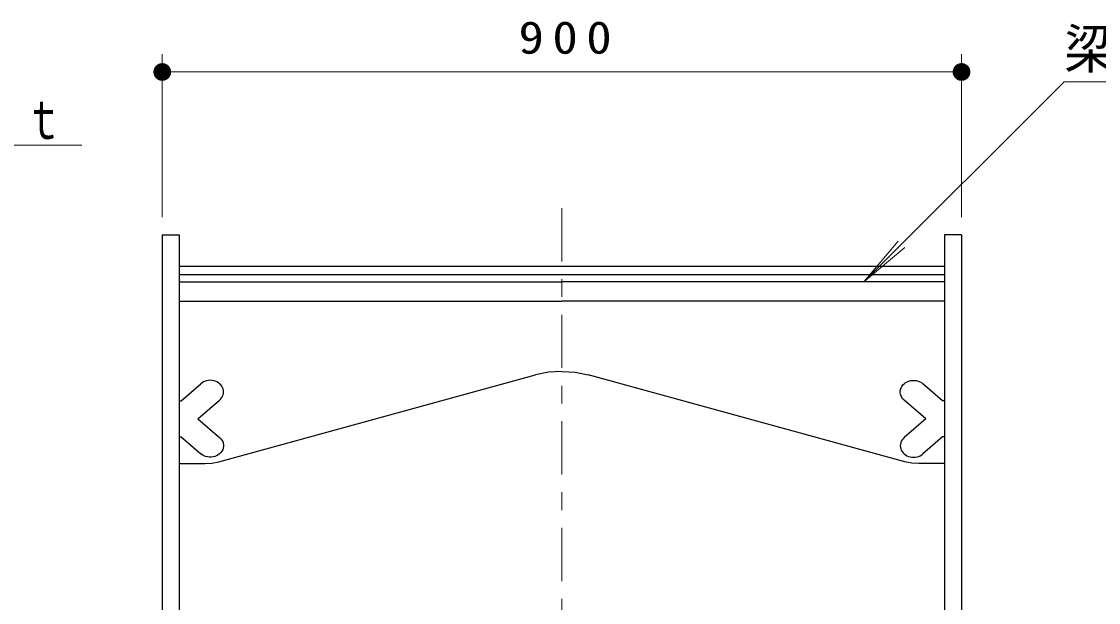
# Model space of a CAD drawing. Units: millimetres on the paper, scale 1:20. Extents: x -385 to 0, y 0 to 267.
# Drawn here: x -243 to -182.4, y 104.2 to 137 of the extents above; entities that cross this region are included whole.
import ezdxf

# ---------------------------------------------------------------- set-up
doc = ezdxf.new("R2010")
doc.units = ezdxf.units.MM
doc.linetypes.add('USER2', pattern=[6, 3, -1, 1, -1])
doc.layers.add('LY_1', color=7, linetype='Continuous', lineweight=13)
doc.styles.add('ＭＳ ゴシック', font='')
doc.styles.get('ＭＳ ゴシック').set_extended_font_data('MS Gothic')

# ---------------------------------------------------------------- blocks, each defined once
blk = doc.blocks.new('filled_dot')
at = {"color": 0, "linetype": 'Continuous', "lineweight": -2, "const_width": 1.25}
blk.add_lwpolyline([(-0.625, 0, 1), (0.625, 0, 1)], format="xyb", close=True, dxfattribs=at)

msp = doc.modelspace()

# ---------------------------------------------------------------- linework, layer by layer
at = {"layer": 'LY_1'}
for p, q in [((-235.077, 125.951), (-235.077, 135.119)), ((-190.077, 125.951), (-190.077, 135.119)), ((-235.077, 134.119), (-190.077, 134.119)), ((-184.304, 133.571), (-195.573, 122.302)), ((-184.304, 133.571), (-151.304, 133.571)), ((-278.601, 129.989), (-239.601, 129.989)), ((-195.573, 122.302), (-193.645, 124.6)), ((-195.573, 122.302), (-193.275, 124.23))]:
    msp.add_line(p, q, dxfattribs=at)
at = {"layer": 'LY_1', "linetype": 'USER2'}
msp.add_line((-212.577, 126.451), (-212.577, 77.174), dxfattribs=at)
at = {"layer": 'LY_1', "lineweight": 25}
for p, q in [((-235.077, 124.951), (-235.077, 85.315)), ((-235.077, 124.951), (-234.127, 124.951)), ((-234.127, 124.951), (-234.127, 95.315)), ((-191.027, 124.951), (-191.027, 95.315)), ((-190.077, 124.951), (-191.027, 124.951)), ((-190.077, 124.951), (-190.077, 85.315)), ((-234.127, 123.18), (-191.027, 123.18)), ((-234.127, 122.705), (-191.027, 122.705)), ((-234.127, 122.302), (-212.577, 122.302)), ((-191.027, 122.302), (-212.577, 122.302)), ((-234.127, 121.217), (-212.577, 121.217)), ((-191.027, 121.217), (-212.577, 121.217)), ((-231.893, 112.168), (-214.058, 117.06)), ((-193.261, 112.168), (-211.095, 117.06)), ((-234.013, 115.607), (-232.907, 116.564)), ((-191.141, 115.607), (-192.247, 116.564)), ((-234.127, 115.607), (-234.013, 115.607)), ((-233.066, 114.589), (-231.847, 115.646)), ((-192.088, 114.589), (-193.307, 115.646)), ((-191.027, 115.607), (-191.141, 115.607)), ((-233.066, 114.589), (-231.847, 113.533)), ((-192.088, 114.589), (-193.307, 113.533)), ((-234.127, 113.572), (-234.013, 113.572)), ((-234.013, 113.572), (-232.907, 112.615)), ((-191.141, 113.572), (-192.247, 112.615)), ((-191.027, 113.572), (-191.141, 113.572)), ((-234.127, 112.063), (-232.678, 112.063)), ((-191.027, 112.063), (-192.476, 112.063))]:
    msp.add_line(p, q, dxfattribs=at)
for points in [[(-212.577, 117.259), (-213.326, 117.209), (-214.058, 117.06)], [(-212.577, 117.259), (-211.828, 117.209), (-211.095, 117.06)], [(-231.847, 115.646), (-231.782, 115.71), (-231.727, 115.78), (-231.684, 115.856), (-231.652, 115.937), (-231.633, 116.02), (-231.627, 116.105), (-231.633, 116.19), (-231.652, 116.273), (-231.684, 116.354), (-231.727, 116.43), (-231.782, 116.5), (-231.847, 116.564), (-231.92, 116.62), (-232.002, 116.667), (-232.09, 116.705), (-232.183, 116.732), (-232.279, 116.749), (-232.377, 116.755), (-232.475, 116.749), (-232.571, 116.732), (-232.664, 116.705), (-232.752, 116.667), (-232.833, 116.62), (-232.907, 116.564)], [(-193.307, 115.646), (-193.377, 115.716), (-193.435, 115.794), (-193.48, 115.878), (-193.51, 115.967), (-193.525, 116.059), (-193.525, 116.151), (-193.51, 116.243), (-193.48, 116.332), (-193.435, 116.416), (-193.377, 116.494), (-193.307, 116.564), (-193.226, 116.625), (-193.136, 116.675), (-193.039, 116.714), (-192.936, 116.74), (-192.83, 116.753), (-192.723, 116.753), (-192.617, 116.74), (-192.515, 116.714), (-192.417, 116.675), (-192.327, 116.625), (-192.247, 116.564)], [(-231.847, 113.533), (-231.776, 113.463), (-231.719, 113.385), (-231.674, 113.301), (-231.644, 113.212), (-231.629, 113.12), (-231.629, 113.028), (-231.644, 112.936), (-231.674, 112.847), (-231.719, 112.763), (-231.776, 112.685), (-231.847, 112.615), (-231.927, 112.554), (-232.017, 112.504), (-232.115, 112.465), (-232.217, 112.439), (-232.323, 112.426), (-232.43, 112.426), (-232.536, 112.439), (-232.639, 112.465), (-232.736, 112.504), (-232.826, 112.554), (-232.907, 112.615)], [(-193.307, 113.533), (-193.372, 113.469), (-193.426, 113.399), (-193.47, 113.322), (-193.501, 113.242), (-193.52, 113.159), (-193.527, 113.074), (-193.52, 112.989), (-193.501, 112.906), (-193.47, 112.825), (-193.426, 112.749), (-193.372, 112.679), (-193.307, 112.615), (-193.233, 112.559), (-193.152, 112.511), (-193.064, 112.474), (-192.971, 112.447), (-192.875, 112.43), (-192.777, 112.424), (-192.679, 112.43), (-192.583, 112.447), (-192.49, 112.474), (-192.402, 112.511), (-192.32, 112.559), (-192.247, 112.615)], [(-232.678, 112.063), (-232.281, 112.089), (-231.893, 112.168)], [(-192.476, 112.063), (-192.873, 112.089), (-193.261, 112.168)]]:
    msp.add_lwpolyline(points, dxfattribs=at)

# ---------------------------------------------------------------- block references
at = {"layer": 'LY_1', "xscale": 0.4, "yscale": 0.4}
msp.add_blockref('filled_dot', (-235.077, 134.119), dxfattribs=at)
at = {"layer": 'LY_1', "xscale": 0.4, "yscale": 0.4, "rotation": 180}
msp.add_blockref('filled_dot', (-190.077, 134.119), dxfattribs=at)

# ---------------------------------------------------------------- texts
at = {"layer": 'LY_1', "style": 'ＭＳ ゴシック'}
for s, insert, char_height, attachment_point in [('\\T1.33;\\W1.15;900', (-212.16, 135.119), 1.833, 8), ('\\T1.5;梁：φ21.7×2.8', (-184.304, 133.721), 2.199, 7), ('\\T1.55;\\W0.7;窓：ポリカーボネート\\~3ｔ', (-278.601, 130.139), 2.199, 7)]:
    msp.add_mtext(s, dxfattribs=dict(at, insert=insert, char_height=char_height, attachment_point=attachment_point))

doc.saveas('drawing.dxf')
